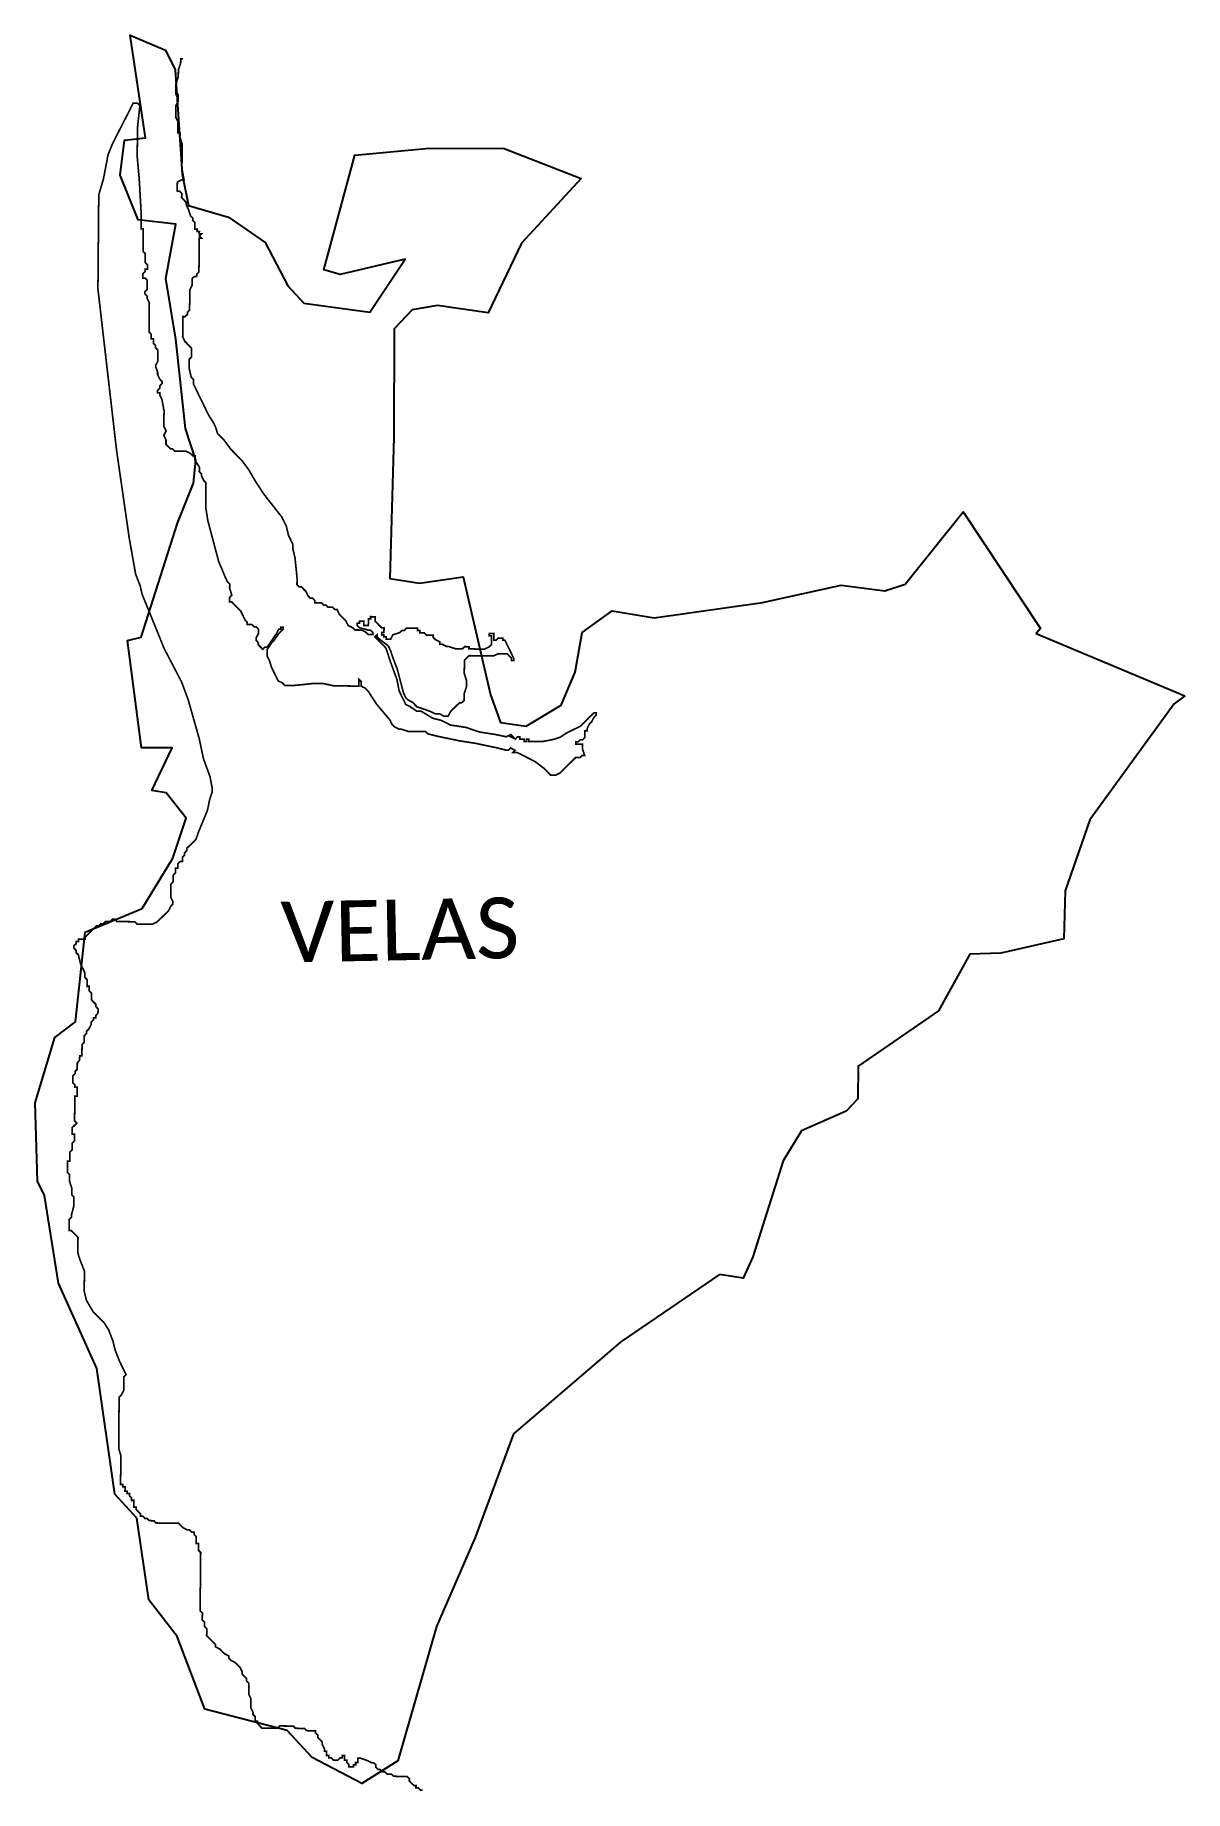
# Model space of a CAD drawing. Header units: metres. Extents: x 291233 to 293289, y 1984619 to 1987758.
import ezdxf

# ---------------------------------------------------------------- set-up
doc = ezdxf.new("R2010")
doc.units = ezdxf.units.M
for name, color, linetype in [('HIGH TIDE LINE', 6, 'Continuous'), ('village', 3, 'Continuous'), ('VILLAGE NAME', 250, 'Continuous')]:
    doc.layers.add(name, color=color, linetype=linetype)
doc.styles.get("Standard").update_dxf_attribs({"font": 'calibri.ttf'})

msp = doc.modelspace()

# ---------------------------------------------------------------- linework, layer by layer
at = {"layer": 'HIGH TIDE LINE', "lineweight": 0}
msp.add_lwpolyline([(291497.8, 1987715.4, 3.01, 3.01, 0), (291493.8, 1987715.4, 3.01, 3.01, 0), (291493.7, 1987707.4, 3.01, 3.01, 0), (291489.6, 1987695.4, 3.01, 3.01, 0), (291489.5, 1987683.4, 3.01, 3.01, 0), (291485.4, 1987671.4, 3.01, 3.01, 0), (291485.2, 1987651.4, 3.01, 3.01, 0), (291489.2, 1987651.3, 3.01, 3.01, 0), (291489.1, 1987639.3, 3.01, 3.01, 0), (291485, 1987631.3, 3.01, 3.01, 0), (291484.8, 1987611.3, 3.01, 3.01, 0), (291488.8, 1987603.2, 3.01, 3.01, 0), (291488.6, 1987583.2, 3.01, 3.01, 0), (291492.6, 1987583.1, 3.01, 3.01, 0), (291492.5, 1987575.1, 3.01, 3.01, 0), (291496.4, 1987563.1, 3.01, 3.01, 0), (291496, 1987519, 3.01, 3.01, 0), (291499.8, 1987498.9, 3.01, 3.01, 0), (291495.8, 1987498.9, 3.01, 3.01, 0), (291487.8, 1987495, 3.01, 3.01, 0), (291487.6, 1987479, 3.01, 3.01, 0), (291491.7, 1987478.9, 3.01, 3.01, 0), (291495.6, 1987474.9, 3.01, 3.01, 0), (291495.5, 1987466.9, 3.01, 3.01, 0), (291503.5, 1987458.8, 3.01, 3.01, 0), (291503.5, 1987454.8, 3.01, 3.01, 0), (291507.4, 1987446.7, 3.01, 3.01, 0), (291511.3, 1987434.6, 3.01, 3.01, 0), (291515.3, 1987430.6, 3.01, 3.01, 0), (291515.2, 1987426.6, 3.01, 3.01, 0), (291519.2, 1987422.5, 3.01, 3.01, 0), (291519.1, 1987410.5, 3.01, 3.01, 0), (291523.1, 1987410.5, 3.01, 3.01, 0), (291523.1, 1987406.5, 3.01, 3.01, 0), (291527.1, 1987406.4, 3.01, 3.01, 0), (291527, 1987402.4, 3.01, 3.01, 0), (291531, 1987402.4, 3.01, 3.01, 0), (291527, 1987398.4, 3.01, 3.01, 0), (291531, 1987394.4, 3.01, 3.01, 0), (291527, 1987394.4, 3.01, 3.01, 0), (291526.4, 1987334.3, 3.01, 3.01, 0), (291522.4, 1987330.3, 3.01, 3.01, 0), (291522.3, 1987326.3, 3.01, 3.01, 0), (291518.3, 1987326.3, 3.01, 3.01, 0), (291514.3, 1987322.4, 3.01, 3.01, 0), (291514.2, 1987310.3, 3.01, 3.01, 0), (291510.1, 1987302.4, 3.01, 3.01, 0), (291509.7, 1987266.3, 3.01, 3.01, 0), (291505.7, 1987262.3, 3.01, 3.01, 0), (291505.7, 1987258.3, 3.01, 3.01, 0), (291501.6, 1987254.3, 3.01, 3.01, 0), (291497.6, 1987254.4, 3.01, 3.01, 0), (291497.3, 1987218.3, 3.01, 3.01, 0), (291501.2, 1987210.2, 3.01, 3.01, 0), (291505.2, 1987206.2, 3.01, 3.01, 0), (291513.1, 1987198.1, 3.01, 3.01, 0), (291513, 1987182.1, 3.01, 3.01, 0), (291508.9, 1987178.1, 3.01, 3.01, 0), (291508.8, 1987162.1, 3.01, 3.01, 0), (291512.7, 1987146, 3.01, 3.01, 0), (291516.6, 1987141.9, 3.01, 3.01, 0), (291516.5, 1987133.9, 3.01, 3.01, 0), (291520.5, 1987125.9, 3.01, 3.01, 0), (291544.1, 1987077.6, 3.01, 3.01, 0), (291552, 1987065.5, 3.01, 3.01, 0), (291555.9, 1987057.4, 3.01, 3.01, 0), (291559.8, 1987045.3, 3.01, 3.01, 0), (291571.7, 1987033.2, 3.01, 3.01, 0), (291577.7, 1987025.1, 3.01, 3.01, 0), (291583.6, 1987017.1, 3.01, 3.01, 0), (291603.5, 1986996.8, 3.01, 3.01, 0), (291615.4, 1986980.7, 3.01, 3.01, 0), (291627.2, 1986960.5, 3.01, 3.01, 0), (291643, 1986936.3, 3.01, 3.01, 0), (291658.9, 1986916.1, 3.01, 3.01, 0), (291674.7, 1986896, 3.01, 3.01, 0), (291682.6, 1986879.9, 3.01, 3.01, 0), (291686.4, 1986863.8, 3.01, 3.01, 0), (291694.3, 1986847.7, 3.01, 3.01, 0), (291694.2, 1986839.7, 3.01, 3.01, 0), (291698.1, 1986823.6, 3.01, 3.01, 0), (291701.8, 1986787.5, 3.01, 3.01, 0), (291701.7, 1986775.4, 3.01, 3.01, 0), (291705.6, 1986771.4, 3.01, 3.01, 0), (291709.6, 1986771.4, 3.01, 3.01, 0), (291713.6, 1986767.3, 3.01, 3.01, 0), (291717.6, 1986763.3, 3.01, 3.01, 0), (291721.5, 1986755.2, 3.01, 3.01, 0), (291725.5, 1986751.2, 3.01, 3.01, 0), (291729.5, 1986751.1, 3.01, 3.01, 0), (291733.5, 1986747.1, 3.01, 3.01, 0), (291733.4, 1986743.1, 3.01, 3.01, 0), (291745.4, 1986743, 3.01, 3.01, 0), (291749.4, 1986738.9, 3.01, 3.01, 0), (291753.4, 1986738.9, 3.01, 3.01, 0), (291757.4, 1986734.8, 3.01, 3.01, 0), (291765.4, 1986734.8, 3.01, 3.01, 0), (291769.4, 1986730.7, 3.01, 3.01, 0), (291773.4, 1986730.7, 3.01, 3.01, 0), (291777.3, 1986722.6, 3.01, 3.01, 0), (291789.2, 1986710.5, 3.01, 3.01, 0), (291793.2, 1986702.4, 3.01, 3.01, 0), (291801.2, 1986698.4, 3.01, 3.01, 0), (291805.1, 1986694.3, 3.01, 3.01, 0), (291817.1, 1986694.2, 3.01, 3.01, 0), (291825.1, 1986690.1, 3.01, 3.01, 0), (291829.1, 1986686.1, 3.01, 3.01, 0), (291837.1, 1986686, 3.01, 3.01, 0), (291837.1, 1986690, 3.01, 3.01, 0), (291833.2, 1986694.1, 3.01, 3.01, 0), (291829.2, 1986694.1, 3.01, 3.01, 0), (291813.2, 1986698.3, 3.01, 3.01, 0), (291809.2, 1986702.3, 3.01, 3.01, 0), (291809.2, 1986706.3, 3.01, 3.01, 0), (291813.2, 1986706.3, 3.01, 3.01, 0), (291813.3, 1986710.3, 3.01, 3.01, 0), (291821.3, 1986710.2, 3.01, 3.01, 0), (291821.2, 1986702.2, 3.01, 3.01, 0), (291829.2, 1986702.1, 3.01, 3.01, 0), (291829.4, 1986714.1, 3.01, 3.01, 0), (291833.4, 1986714.1, 3.01, 3.01, 0), (291833.4, 1986718.1, 3.01, 3.01, 0), (291841.4, 1986718, 3.01, 3.01, 0), (291841.3, 1986710, 3.01, 3.01, 0), (291845.3, 1986706, 3.01, 3.01, 0), (291849.3, 1986701.9, 3.01, 3.01, 0), (291853.3, 1986697.9, 3.01, 3.01, 0), (291857.3, 1986697.9, 3.01, 3.01, 0), (291857.2, 1986689.8, 3.01, 3.01, 0), (291853.2, 1986689.9, 3.01, 3.01, 0), (291853.1, 1986685.9, 3.01, 3.01, 0), (291857.2, 1986685.8, 3.01, 3.01, 0), (291857.1, 1986681.8, 3.01, 3.01, 0), (291861.1, 1986681.8, 3.01, 3.01, 0), (291861.1, 1986677.8, 3.01, 3.01, 0), (291869.1, 1986677.7, 3.01, 3.01, 0), (291873.2, 1986685.7, 3.01, 3.01, 0), (291885.2, 1986689.6, 3.01, 3.01, 0), (291889.3, 1986693.6, 3.01, 3.01, 0), (291893.3, 1986693.5, 3.01, 3.01, 0), (291897.3, 1986697.5, 3.01, 3.01, 0), (291917.4, 1986697.3, 3.01, 3.01, 0), (291917.3, 1986693.3, 3.01, 3.01, 0), (291921.4, 1986693.3, 3.01, 3.01, 0), (291921.3, 1986689.2, 3.01, 3.01, 0), (291929.3, 1986689.2, 3.01, 3.01, 0), (291933.3, 1986685.1, 3.01, 3.01, 0), (291945.3, 1986685, 3.01, 3.01, 0), (291945.3, 1986681, 3.01, 3.01, 0), (291949.3, 1986677, 3.01, 3.01, 0), (291957.2, 1986672.9, 3.01, 3.01, 0), (291957.2, 1986668.9, 3.01, 3.01, 0), (291961.2, 1986668.8, 3.01, 3.01, 0), (291969.2, 1986664.8, 3.01, 3.01, 0), (291973.2, 1986664.7, 3.01, 3.01, 0), (291985.2, 1986660.6, 3.01, 3.01, 0), (291997.2, 1986660.5, 3.01, 3.01, 0), (292001.3, 1986664.5, 3.01, 3.01, 0), (292009.3, 1986664.4, 3.01, 3.01, 0), (292009.2, 1986660.4, 3.01, 3.01, 0), (292037.3, 1986660.1, 3.01, 3.01, 0), (292045.3, 1986664.1, 3.01, 3.01, 0), (292049.4, 1986668, 3.01, 3.01, 0), (292049.5, 1986684.1, 3.01, 3.01, 0), (292045.5, 1986684.1, 3.01, 3.01, 0), (292045.6, 1986688.1, 3.01, 3.01, 0), (292053.6, 1986688, 3.01, 3.01, 0), (292053.5, 1986676, 3.01, 3.01, 0), (292057.5, 1986676, 3.01, 3.01, 0), (292061.5, 1986679.9, 3.01, 3.01, 0), (292069.5, 1986679.9, 3.01, 3.01, 0), (292069.5, 1986675.9, 3.01, 3.01, 0), (292073.5, 1986675.8, 3.01, 3.01, 0), (292085.3, 1986651.7, 3.01, 3.01, 0), (292089.2, 1986643.6, 3.01, 3.01, 0), (292089.2, 1986639.6, 3.01, 3.01, 0), (292085.2, 1986639.6, 3.01, 3.01, 0), (292085.2, 1986643.7, 3.01, 3.01, 0), (292081.3, 1986647.7, 3.01, 3.01, 0), (292077.3, 1986651.7, 3.01, 3.01, 0), (292061.3, 1986651.9, 3.01, 3.01, 0), (292053.2, 1986648, 3.01, 3.01, 0), (292009.1, 1986648.4, 3.01, 3.01, 0), (292005.1, 1986644.4, 3.01, 3.01, 0), (292001, 1986640.4, 3.01, 3.01, 0), (292000.8, 1986616.4, 3.01, 3.01, 0), (292004.7, 1986604.3, 3.01, 3.01, 0), (292004.6, 1986592.3, 3.01, 3.01, 0), (292000.5, 1986580.3, 3.01, 3.01, 0), (292000.4, 1986568.3, 3.01, 3.01, 0), (291996.3, 1986564.3, 3.01, 3.01, 0), (291992.3, 1986564.3, 3.01, 3.01, 0), (291988.3, 1986560.4, 3.01, 3.01, 0), (291980.2, 1986552.4, 3.01, 3.01, 0), (291976.1, 1986548.4, 3.01, 3.01, 0), (291972.1, 1986540.5, 3.01, 3.01, 0), (291964, 1986540.5, 3.01, 3.01, 0), (291956.1, 1986544.6, 3.01, 3.01, 0), (291948, 1986544.7, 3.01, 3.01, 0), (291940.1, 1986548.8, 3.01, 3.01, 0), (291916.1, 1986557, 3.01, 3.01, 0), (291908.2, 1986565.1, 3.01, 3.01, 0), (291900.2, 1986569.2, 3.01, 3.01, 0), (291896.2, 1986573.2, 3.01, 3.01, 0), (291892.3, 1986581.3, 3.01, 3.01, 0), (291880.6, 1986625.5, 3.01, 3.01, 0), (291872.8, 1986645.6, 3.01, 3.01, 0), (291868.9, 1986657.7, 3.01, 3.01, 0), (291865, 1986665.7, 3.01, 3.01, 0), (291849.1, 1986677.9, 3.01, 3.01, 0), (291845.1, 1986681.9, 3.01, 3.01, 0), (291845.1, 1986685.9, 3.01, 3.01, 0), (291841.1, 1986682, 3.01, 3.01, 0), (291845.1, 1986677.9, 3.01, 3.01, 0), (291860.9, 1986661.7, 3.01, 3.01, 0), (291868.7, 1986637.6, 3.01, 3.01, 0), (291880.5, 1986605.4, 3.01, 3.01, 0), (291884.3, 1986585.4, 3.01, 3.01, 0), (291892.2, 1986569.3, 3.01, 3.01, 0), (291896.1, 1986561.2, 3.01, 3.01, 0), (291904.1, 1986557.1, 3.01, 3.01, 0), (291916, 1986549, 3.01, 3.01, 0), (291924, 1986548.9, 3.01, 3.01, 0), (291944, 1986536.7, 3.01, 3.01, 0), (291960, 1986532.6, 3.01, 3.01, 0), (291975.9, 1986524.4, 3.01, 3.01, 0), (292003.9, 1986520.1, 3.01, 3.01, 0), (292027.9, 1986511.9, 3.01, 3.01, 0), (292055.9, 1986507.6, 3.01, 3.01, 0), (292075.9, 1986503.4, 3.01, 3.01, 0), (292084, 1986507.4, 3.01, 3.01, 0), (292088, 1986503.3, 3.01, 3.01, 0), (292083.9, 1986503.4, 3.01, 3.01, 0), (292091.9, 1986499.3, 3.01, 3.01, 0), (292096, 1986503.2, 3.01, 3.01, 0), (292100, 1986503.2, 3.01, 3.01, 0), (292099.9, 1986499.2, 3.01, 3.01, 0), (292108, 1986499.1, 3.01, 3.01, 0), (292107.9, 1986495.1, 3.01, 3.01, 0), (292111.9, 1986495.1, 3.01, 3.01, 0), (292112, 1986499.1, 3.01, 3.01, 0), (292116, 1986499.1, 3.01, 3.01, 0), (292115.9, 1986495, 3.01, 3.01, 0), (292140, 1986494.8, 3.01, 3.01, 0), (292160.1, 1986498.6, 3.01, 3.01, 0), (292172.1, 1986502.5, 3.01, 3.01, 0), (292184.2, 1986510.5, 3.01, 3.01, 0), (292200.3, 1986518.3, 3.01, 3.01, 0), (292208.4, 1986522.3, 3.01, 3.01, 0), (292216.5, 1986530.2, 3.01, 3.01, 0), (292232.6, 1986546.1, 3.01, 3.01, 0), (292236.7, 1986546.1, 3.01, 3.01, 0), (292236.6, 1986542, 3.01, 3.01, 0), (292232.6, 1986538.1, 3.01, 3.01, 0), (292228.5, 1986530.1, 3.01, 3.01, 0), (292224.4, 1986526.1, 3.01, 3.01, 0), (292220.4, 1986518.1, 3.01, 3.01, 0), (292220.3, 1986514.1, 3.01, 3.01, 0), (292216.3, 1986514.2, 3.01, 3.01, 0), (292216.2, 1986502.1, 3.01, 3.01, 0), (292212.2, 1986498.2, 3.01, 3.01, 0), (292208.2, 1986498.2, 3.01, 3.01, 0), (292204.1, 1986494.2, 3.01, 3.01, 0), (292200.1, 1986494.3, 3.01, 3.01, 0), (292200.1, 1986490.3, 3.01, 3.01, 0), (292212.1, 1986490.2, 3.01, 3.01, 0), (292212, 1986482.1, 3.01, 3.01, 0), (292215.9, 1986470.1, 3.01, 3.01, 0), (292211.9, 1986470.1, 3.01, 3.01, 0), (292207.9, 1986466.1, 3.01, 3.01, 0), (292199.8, 1986466.2, 3.01, 3.01, 0), (292195.8, 1986462.2, 3.01, 3.01, 0), (292183.7, 1986450.3, 3.01, 3.01, 0), (292179.6, 1986446.4, 3.01, 3.01, 0), (292175.6, 1986442.4, 3.01, 3.01, 0), (292171.5, 1986438.4, 3.01, 3.01, 0), (292163.5, 1986434.5, 3.01, 3.01, 0), (292155.5, 1986434.5, 3.01, 3.01, 0), (292143.6, 1986446.7, 3.01, 3.01, 0), (292127.6, 1986458.9, 3.01, 3.01, 0), (292111.7, 1986467, 3.01, 3.01, 0), (292095.7, 1986475.2, 3.01, 3.01, 0), (292087.7, 1986475.3, 3.01, 3.01, 0), (292091.7, 1986479.2, 3.01, 3.01, 0), (292083.8, 1986483.3, 3.01, 3.01, 0), (292079.7, 1986479.3, 3.01, 3.01, 0), (292075.7, 1986479.4, 3.01, 3.01, 0), (292059.7, 1986483.5, 3.01, 3.01, 0), (292039.7, 1986487.7, 3.01, 3.01, 0), (292019.7, 1986491.9, 3.01, 3.01, 0), (291991.7, 1986496.2, 3.01, 3.01, 0), (291951.7, 1986504.6, 3.01, 3.01, 0), (291935.7, 1986508.7, 3.01, 3.01, 0), (291931.7, 1986512.8, 3.01, 3.01, 0), (291899.7, 1986513.1, 3.01, 3.01, 0), (291887.7, 1986517.2, 3.01, 3.01, 0), (291883.7, 1986517.2, 3.01, 3.01, 0), (291875.7, 1986521.3, 3.01, 3.01, 0), (291871.7, 1986525.3, 3.01, 3.01, 0), (291867.8, 1986533.4, 3.01, 3.01, 0), (291844, 1986561.7, 3.01, 3.01, 0), (291828.2, 1986585.9, 3.01, 3.01, 0), (291824.2, 1986589.9, 3.01, 3.01, 0), (291816.2, 1986594, 3.01, 3.01, 0), (291816.3, 1986602, 3.01, 3.01, 0), (291812.3, 1986606.1, 3.01, 3.01, 0), (291812.2, 1986594, 3.01, 3.01, 0), (291768.1, 1986594.4, 3.01, 3.01, 0), (291748.1, 1986598.6, 3.01, 3.01, 0), (291732.1, 1986598.8, 3.01, 3.01, 0), (291707.7, 1986596.2, 3.01, 3.01, 0), (291696, 1986595.1, 3.01, 3.01, 0), (291680, 1986595.2, 3.01, 3.01, 0), (291676, 1986599.3, 3.01, 3.01, 0), (291668, 1986603.4, 3.01, 3.01, 0), (291664.1, 1986611.4, 3.01, 3.01, 0), (291656.2, 1986627.5, 3.01, 3.01, 0), (291652.3, 1986639.6, 3.01, 3.01, 0), (291648.4, 1986647.7, 3.01, 3.01, 0), (291648.5, 1986659.7, 3.01, 3.01, 0), (291656.6, 1986671.6, 3.01, 3.01, 0), (291660.7, 1986675.6, 3.01, 3.01, 0), (291668.8, 1986687.6, 3.01, 3.01, 0), (291676.9, 1986695.5, 3.01, 3.01, 0), (291676.9, 1986699.5, 3.01, 3.01, 0), (291672.9, 1986699.5, 3.01, 3.01, 0), (291672.9, 1986695.5, 3.01, 3.01, 0), (291668.9, 1986695.6, 3.01, 3.01, 0), (291664.8, 1986687.6, 3.01, 3.01, 0), (291648.5, 1986663.7, 3.01, 3.01, 0), (291644.5, 1986663.7, 3.01, 3.01, 0), (291640.5, 1986659.8, 3.01, 3.01, 0), (291636.5, 1986663.8, 3.01, 3.01, 0), (291632.5, 1986667.8, 3.01, 3.01, 0), (291632.6, 1986671.8, 3.01, 3.01, 0), (291628.6, 1986675.9, 3.01, 3.01, 0), (291628.6, 1986679.9, 3.01, 3.01, 0), (291632.7, 1986687.9, 3.01, 3.01, 0), (291632.8, 1986695.9, 3.01, 3.01, 0), (291628.8, 1986699.9, 3.01, 3.01, 0), (291624.8, 1986700, 3.01, 3.01, 0), (291620.8, 1986704, 3.01, 3.01, 0), (291612.8, 1986704.1, 3.01, 3.01, 0), (291612.9, 1986708.1, 3.01, 3.01, 0), (291608.9, 1986712.2, 3.01, 3.01, 0), (291601, 1986728.3, 3.01, 3.01, 0), (291597, 1986732.3, 3.01, 3.01, 0), (291585.1, 1986744.4, 3.01, 3.01, 0), (291581.1, 1986744.5, 3.01, 3.01, 0), (291581.2, 1986752.5, 3.01, 3.01, 0), (291585.2, 1986756.5, 3.01, 3.01, 0), (291581.3, 1986768.5, 3.01, 3.01, 0), (291581.4, 1986776.5, 3.01, 3.01, 0), (291577.4, 1986780.6, 3.01, 3.01, 0), (291573.5, 1986788.6, 3.01, 3.01, 0), (291561.7, 1986816.8, 3.01, 3.01, 0), (291542.4, 1986889.2, 3.01, 3.01, 0), (291538.6, 1986913.2, 3.01, 3.01, 0), (291539, 1986957.3, 3.01, 3.01, 0), (291535, 1986961.4, 3.01, 3.01, 0), (291531.1, 1986969.4, 3.01, 3.01, 0), (291531.1, 1986973.4, 3.01, 3.01, 0), (291527.1, 1986977.5, 3.01, 3.01, 0), (291527.2, 1986985.5, 3.01, 3.01, 0), (291519.3, 1986997.6, 3.01, 3.01, 0), (291519.4, 1987005.6, 3.01, 3.01, 0), (291515.4, 1987005.7, 3.01, 3.01, 0), (291511.4, 1987009.7, 3.01, 3.01, 0), (291503.4, 1987013.8, 3.01, 3.01, 0), (291483.4, 1987014, 3.01, 3.01, 0), (291479.4, 1987018, 3.01, 3.01, 0), (291475.4, 1987018, 3.01, 3.01, 0), (291471.4, 1987022.1, 3.01, 3.01, 0), (291467.5, 1987026.1, 3.01, 3.01, 0), (291467.5, 1987034.2, 3.01, 3.01, 0), (291463.6, 1987042.2, 3.01, 3.01, 0), (291467.7, 1987050.2, 3.01, 3.01, 0), (291463.7, 1987058.2, 3.01, 3.01, 0), (291464, 1987086.3, 3.01, 3.01, 0), (291460.2, 1987106.4, 3.01, 3.01, 0), (291456.2, 1987114.4, 3.01, 3.01, 0), (291456.3, 1987118.4, 3.01, 3.01, 0), (291452.3, 1987118.5, 3.01, 3.01, 0), (291452.3, 1987122.5, 3.01, 3.01, 0), (291456.4, 1987126.5, 3.01, 3.01, 0), (291456.4, 1987130.5, 3.01, 3.01, 0), (291460.4, 1987134.4, 3.01, 3.01, 0), (291460.5, 1987138.5, 3.01, 3.01, 0), (291456.5, 1987142.5, 3.01, 3.01, 0), (291452.6, 1987150.5, 3.01, 3.01, 0), (291452.6, 1987154.6, 3.01, 3.01, 0), (291448.7, 1987166.6, 3.01, 3.01, 0), (291452.8, 1987174.6, 3.01, 3.01, 0), (291453, 1987194.6, 3.01, 3.01, 0), (291449, 1987198.7, 3.01, 3.01, 0), (291449, 1987202.7, 3.01, 3.01, 0), (291445.1, 1987206.7, 3.01, 3.01, 0), (291445.1, 1987214.8, 3.01, 3.01, 0), (291441.1, 1987214.8, 3.01, 3.01, 0), (291441.2, 1987222.8, 3.01, 3.01, 0), (291437.2, 1987226.9, 3.01, 3.01, 0), (291437.7, 1987279, 3.01, 3.01, 0), (291433.8, 1987287, 3.01, 3.01, 0), (291433.8, 1987291, 3.01, 3.01, 0), (291429.8, 1987295.1, 3.01, 3.01, 0), (291429.9, 1987299.1, 3.01, 3.01, 0), (291433.9, 1987303.1, 3.01, 3.01, 0), (291434.1, 1987319.1, 3.01, 3.01, 0), (291430.1, 1987323.1, 3.01, 3.01, 0), (291426.1, 1987323.2, 3.01, 3.01, 0), (291426.2, 1987331.2, 3.01, 3.01, 0), (291430.2, 1987335.2, 3.01, 3.01, 0), (291430.2, 1987339.2, 3.01, 3.01, 0), (291434.3, 1987339.1, 3.01, 3.01, 0), (291434.3, 1987347.2, 3.01, 3.01, 0), (291430.4, 1987351.2, 3.01, 3.01, 0), (291430.5, 1987367.2, 3.01, 3.01, 0), (291426.5, 1987371.3, 3.01, 3.01, 0), (291426.9, 1987411.4, 3.01, 3.01, 0), (291422.9, 1987411.4, 3.01, 3.01, 0), (291423.1, 1987439.5, 3.01, 3.01, 0), (291419.7, 1987499.6, 3.01, 3.01, 0), (291416.1, 1987539.7, 3.01, 3.01, 0), (291416.5, 1987591.9, 3.01, 3.01, 0), (291420.9, 1987631.9, 3.01, 3.01, 0), (291416.9, 1987635.9, 3.01, 3.01, 0), (291408.9, 1987636, 3.01, 3.01, 0), (291400.8, 1987620.1, 3.01, 3.01, 0), (291372.2, 1987564.2, 3.01, 3.01, 0), (291364, 1987544.2, 3.01, 3.01, 0), (291355.6, 1987500.2, 3.01, 3.01, 0), (291347.3, 1987472.2, 3.01, 3.01, 0), (291345.8, 1987303.9, 3.01, 3.01, 0), (291379.2, 1987014.9, 3.01, 3.01, 0), (291401.8, 1986858.4, 3.01, 3.01, 0), (291413.2, 1986794.1, 3.01, 3.01, 0), (291421.1, 1986774, 3.01, 3.01, 0), (291424.9, 1986757.9, 3.01, 3.01, 0), (291464.1, 1986661.4, 3.01, 3.01, 0), (291495.6, 1986600.9, 3.01, 3.01, 0), (291507.4, 1986568.8, 3.01, 3.01, 0), (291526.8, 1986500.4, 3.01, 3.01, 0), (291534.5, 1986464.3, 3.01, 3.01, 0), (291546.2, 1986432.1, 3.01, 3.01, 0), (291550, 1986412, 3.01, 3.01, 0), (291549.9, 1986404, 3.01, 3.01, 0), (291545.8, 1986392, 3.01, 3.01, 0), (291541.6, 1986372, 3.01, 3.01, 0), (291525.2, 1986332.1, 3.01, 3.01, 0), (291521.1, 1986320.1, 3.01, 3.01, 0), (291513, 1986312.1, 3.01, 3.01, 0), (291504.9, 1986304.2, 3.01, 3.01, 0), (291504.9, 1986300.2, 3.01, 3.01, 0), (291500.9, 1986296.2, 3.01, 3.01, 0), (291500.8, 1986292.2, 3.01, 3.01, 0), (291496.8, 1986288.2, 3.01, 3.01, 0), (291496.7, 1986280.2, 3.01, 3.01, 0), (291492.7, 1986280.3, 3.01, 3.01, 0), (291488.7, 1986276.3, 3.01, 3.01, 0), (291488.6, 1986268.3, 3.01, 3.01, 0), (291484.6, 1986268.3, 3.01, 3.01, 0), (291484.5, 1986260.3, 3.01, 3.01, 0), (291480.5, 1986256.3, 3.01, 3.01, 0), (291480.3, 1986244.3, 3.01, 3.01, 0), (291476.3, 1986240.3, 3.01, 3.01, 0), (291476.1, 1986216.3, 3.01, 3.01, 0), (291480, 1986208.2, 3.01, 3.01, 0), (291480, 1986204.2, 3.01, 3.01, 0), (291475.9, 1986200.2, 3.01, 3.01, 0), (291471.9, 1986192.3, 3.01, 3.01, 0), (291463.8, 1986184.3, 3.01, 3.01, 0), (291459.7, 1986180.3, 3.01, 3.01, 0), (291455.7, 1986176.4, 3.01, 3.01, 0), (291451.6, 1986172.4, 3.01, 3.01, 0), (291443.6, 1986168.5, 3.01, 3.01, 0), (291415.5, 1986168.7, 3.01, 3.01, 0), (291411.6, 1986172.8, 3.01, 3.01, 0), (291379.5, 1986173.1, 3.01, 3.01, 0), (291375.5, 1986177.1, 3.01, 3.01, 0), (291371.5, 1986177.1, 3.01, 3.01, 0), (291367.5, 1986173.2, 3.01, 3.01, 0), (291359.4, 1986173.2, 3.01, 3.01, 0), (291355.4, 1986169.3, 3.01, 3.01, 0), (291351.4, 1986169.3, 3.01, 3.01, 0), (291347.4, 1986165.3, 3.01, 3.01, 0), (291343.3, 1986165.4, 3.01, 3.01, 0), (291339.3, 1986161.4, 3.01, 3.01, 0), (291335.3, 1986157.4, 3.01, 3.01, 0), (291331.2, 1986153.5, 3.01, 3.01, 0), (291323.1, 1986145.5, 3.01, 3.01, 0), (291323.1, 1986141.5, 3.01, 3.01, 0), (291311.1, 1986141.6, 3.01, 3.01, 0), (291311, 1986137.6, 3.01, 3.01, 0), (291307, 1986137.6, 3.01, 3.01, 0), (291307, 1986133.6, 3.01, 3.01, 0), (291302.9, 1986129.7, 3.01, 3.01, 0), (291302.9, 1986125.7, 3.01, 3.01, 0), (291306.9, 1986121.6, 3.01, 3.01, 0), (291306.8, 1986117.6, 3.01, 3.01, 0), (291310.8, 1986113.6, 3.01, 3.01, 0), (291314.7, 1986097.5, 3.01, 3.01, 0), (291322.5, 1986081.4, 3.01, 3.01, 0), (291322.5, 1986073.4, 3.01, 3.01, 0), (291326.4, 1986069.3, 3.01, 3.01, 0), (291326.3, 1986057.3, 3.01, 3.01, 0), (291330.3, 1986057.3, 3.01, 3.01, 0), (291330.3, 1986049.2, 3.01, 3.01, 0), (291334.2, 1986045.2, 3.01, 3.01, 0), (291334.1, 1986033.2, 3.01, 3.01, 0), (291338.1, 1986029.1, 3.01, 3.01, 0), (291342.1, 1986025.1, 3.01, 3.01, 0), (291342, 1986021.1, 3.01, 3.01, 0), (291346, 1986017, 3.01, 3.01, 0), (291345.9, 1986009, 3.01, 3.01, 0), (291341.9, 1986005, 3.01, 3.01, 0), (291341.8, 1986001, 3.01, 3.01, 0), (291337.8, 1986001.1, 3.01, 3.01, 0), (291337.8, 1985997.1, 3.01, 3.01, 0), (291333.7, 1985993.1, 3.01, 3.01, 0), (291333.7, 1985989.1, 3.01, 3.01, 0), (291329.6, 1985981.1, 3.01, 3.01, 0), (291325.6, 1985977.1, 3.01, 3.01, 0), (291325.6, 1985973.1, 3.01, 3.01, 0), (291321.5, 1985969.1, 3.01, 3.01, 0), (291321.4, 1985957.1, 3.01, 3.01, 0), (291317.4, 1985953.1, 3.01, 3.01, 0), (291317.2, 1985933.1, 3.01, 3.01, 0), (291313.2, 1985933.1, 3.01, 3.01, 0), (291313.1, 1985925.1, 3.01, 3.01, 0), (291309, 1985921.1, 3.01, 3.01, 0), (291308.9, 1985909.1, 3.01, 3.01, 0), (291304.9, 1985905.2, 3.01, 3.01, 0), (291304.9, 1985901.1, 3.01, 3.01, 0), (291300.8, 1985897.2, 3.01, 3.01, 0), (291300.7, 1985885.1, 3.01, 3.01, 0), (291304.7, 1985881.1, 3.01, 3.01, 0), (291304.6, 1985877.1, 3.01, 3.01, 0), (291308.6, 1985877.1, 3.01, 3.01, 0), (291308.5, 1985861, 3.01, 3.01, 0), (291304.5, 1985861.1, 3.01, 3.01, 0), (291304.1, 1985817, 3.01, 3.01, 0), (291308.1, 1985812.9, 3.01, 3.01, 0), (291300, 1985805, 3.01, 3.01, 0), (291299.9, 1985793, 3.01, 3.01, 0), (291303.9, 1985792.9, 3.01, 3.01, 0), (291303.7, 1985780.9, 3.01, 3.01, 0), (291299.7, 1985776.9, 3.01, 3.01, 0), (291299.6, 1985764.9, 3.01, 3.01, 0), (291295.6, 1985760.9, 3.01, 3.01, 0), (291295.4, 1985744.9, 3.01, 3.01, 0), (291291.4, 1985744.9, 3.01, 3.01, 0), (291291.2, 1985724.9, 3.01, 3.01, 0), (291295.2, 1985720.8, 3.01, 3.01, 0), (291295.1, 1985708.8, 3.01, 3.01, 0), (291299, 1985696.7, 3.01, 3.01, 0), (291298.9, 1985684.7, 3.01, 3.01, 0), (291302.8, 1985680.7, 3.01, 3.01, 0), (291302.7, 1985664.6, 3.01, 3.01, 0), (291298.5, 1985648.6, 3.01, 3.01, 0), (291298.5, 1985644.6, 3.01, 3.01, 0), (291294.4, 1985640.7, 3.01, 3.01, 0), (291294.3, 1985620.6, 3.01, 3.01, 0), (291298.3, 1985620.6, 3.01, 3.01, 0), (291306.2, 1985612.5, 3.01, 3.01, 0), (291310.2, 1985608.4, 3.01, 3.01, 0), (291309.9, 1985580.4, 3.01, 3.01, 0), (291313.8, 1985568.3, 3.01, 3.01, 0), (291321.7, 1985548.2, 3.01, 3.01, 0), (291321.3, 1985512.1, 3.01, 3.01, 0), (291325.2, 1985496.1, 3.01, 3.01, 0), (291337, 1985475.9, 3.01, 3.01, 0), (291356.9, 1985455.7, 3.01, 3.01, 0), (291364.8, 1985443.6, 3.01, 3.01, 0), (291372.6, 1985423.5, 3.01, 3.01, 0), (291376.5, 1985407.4, 3.01, 3.01, 0), (291384.3, 1985387.3, 3.01, 3.01, 0), (291392.2, 1985371.2, 3.01, 3.01, 0), (291396.1, 1985363.1, 3.01, 3.01, 0), (291392.1, 1985359.2, 3.01, 3.01, 0), (291391.9, 1985335.1, 3.01, 3.01, 0), (291387.8, 1985327.1, 3.01, 3.01, 0), (291383.7, 1985323.1, 3.01, 3.01, 0), (291382.9, 1985231, 3.01, 3.01, 0), (291386.8, 1985218.9, 3.01, 3.01, 0), (291386.3, 1985166.8, 3.01, 3.01, 0), (291390.3, 1985166.7, 3.01, 3.01, 0), (291390.3, 1985162.7, 3.01, 3.01, 0), (291394.3, 1985162.7, 3.01, 3.01, 0), (291394.2, 1985154.7, 3.01, 3.01, 0), (291398.2, 1985154.6, 3.01, 3.01, 0), (291398.2, 1985150.6, 3.01, 3.01, 0), (291402.2, 1985150.6, 3.01, 3.01, 0), (291402.2, 1985146.6, 3.01, 3.01, 0), (291406.1, 1985142.5, 3.01, 3.01, 0), (291406.1, 1985138.5, 3.01, 3.01, 0), (291410.1, 1985138.5, 3.01, 3.01, 0), (291410, 1985126.5, 3.01, 3.01, 0), (291414, 1985126.4, 3.01, 3.01, 0), (291414, 1985122.4, 3.01, 3.01, 0), (291421.9, 1985114.3, 3.01, 3.01, 0), (291421.9, 1985110.3, 3.01, 3.01, 0), (291425.9, 1985110.3, 3.01, 3.01, 0), (291429.8, 1985106.2, 3.01, 3.01, 0), (291433.9, 1985106.2, 3.01, 3.01, 0), (291437.8, 1985102.2, 3.01, 3.01, 0), (291445.8, 1985102.1, 3.01, 3.01, 0), (291449.8, 1985098, 3.01, 3.01, 0), (291489.9, 1985097.7, 3.01, 3.01, 0), (291493.9, 1985093.6, 3.01, 3.01, 0), (291497.8, 1985089.6, 3.01, 3.01, 0), (291505.8, 1985085.5, 3.01, 3.01, 0), (291509.8, 1985085.5, 3.01, 3.01, 0), (291513.8, 1985081.4, 3.01, 3.01, 0), (291517.8, 1985081.4, 3.01, 3.01, 0), (291517.8, 1985077.4, 3.01, 3.01, 0), (291521.7, 1985073.3, 3.01, 3.01, 0), (291521.6, 1985061.3, 3.01, 3.01, 0), (291525.6, 1985061.3, 3.01, 3.01, 0), (291525.5, 1985049.2, 3.01, 3.01, 0), (291529.5, 1985045.2, 3.01, 3.01, 0), (291528.5, 1984941, 3.01, 3.01, 0), (291532.5, 1984936.9, 3.01, 3.01, 0), (291532.4, 1984924.9, 3.01, 3.01, 0), (291536.4, 1984920.9, 3.01, 3.01, 0), (291536.3, 1984912.8, 3.01, 3.01, 0), (291540.3, 1984908.8, 3.01, 3.01, 0), (291540.2, 1984896.8, 3.01, 3.01, 0), (291544.1, 1984892.7, 3.01, 3.01, 0), (291548.1, 1984888.7, 3.01, 3.01, 0), (291556, 1984880.6, 3.01, 3.01, 0), (291556, 1984876.6, 3.01, 3.01, 0), (291564, 1984872.5, 3.01, 3.01, 0), (291571.9, 1984864.4, 3.01, 3.01, 0), (291579.9, 1984860.3, 3.01, 3.01, 0), (291579.9, 1984856.3, 3.01, 3.01, 0), (291583.8, 1984852.3, 3.01, 3.01, 0), (291591.8, 1984848.2, 3.01, 3.01, 0), (291595.8, 1984844.2, 3.01, 3.01, 0), (291599.8, 1984840.1, 3.01, 3.01, 0), (291603.7, 1984832.1, 3.01, 3.01, 0), (291603.7, 1984828, 3.01, 3.01, 0), (291611.6, 1984820, 3.01, 3.01, 0), (291611.6, 1984815.9, 3.01, 3.01, 0), (291615.5, 1984811.9, 3.01, 3.01, 0), (291615.4, 1984791.9, 3.01, 3.01, 0), (291619.3, 1984783.8, 3.01, 3.01, 0), (291619.1, 1984767.8, 3.01, 3.01, 0), (291623.1, 1984759.7, 3.01, 3.01, 0), (291623, 1984755.7, 3.01, 3.01, 0), (291627, 1984751.7, 3.01, 3.01, 0), (291626.9, 1984743.6, 3.01, 3.01, 0), (291630.9, 1984743.6, 3.01, 3.01, 0), (291630.9, 1984739.6, 3.01, 3.01, 0), (291634.9, 1984735.6, 3.01, 3.01, 0), (291638.8, 1984731.5, 3.01, 3.01, 0), (291666.9, 1984731.3, 3.01, 3.01, 0), (291670.9, 1984735.2, 3.01, 3.01, 0), (291695, 1984735, 3.01, 3.01, 0), (291699, 1984731, 3.01, 3.01, 0), (291715, 1984730.8, 3.01, 3.01, 0), (291719, 1984726.8, 3.01, 3.01, 0), (291735, 1984726.6, 3.01, 3.01, 0), (291735, 1984722.6, 3.01, 3.01, 0), (291738.9, 1984718.6, 3.01, 3.01, 0), (291738.9, 1984714.6, 3.01, 3.01, 0), (291742.9, 1984710.5, 3.01, 3.01, 0), (291746.8, 1984706.5, 3.01, 3.01, 0), (291746.8, 1984702.5, 3.01, 3.01, 0), (291750.7, 1984694.4, 3.01, 3.01, 0), (291750.7, 1984690.4, 3.01, 3.01, 0), (291754.7, 1984690.4, 3.01, 3.01, 0), (291754.6, 1984682.3, 3.01, 3.01, 0), (291758.6, 1984682.3, 3.01, 3.01, 0), (291758.6, 1984678.3, 3.01, 3.01, 0), (291762.6, 1984678.3, 3.01, 3.01, 0), (291766.6, 1984674.2, 3.01, 3.01, 0), (291774.6, 1984674.1, 3.01, 3.01, 0), (291778.6, 1984678.1, 3.01, 3.01, 0), (291782.7, 1984678.1, 3.01, 3.01, 0), (291782.7, 1984682.1, 3.01, 3.01, 0), (291786.7, 1984682.1, 3.01, 3.01, 0), (291786.6, 1984674, 3.01, 3.01, 0), (291790.6, 1984674, 3.01, 3.01, 0), (291790.6, 1984670, 3.01, 3.01, 0), (291794.6, 1984665.9, 3.01, 3.01, 0), (291794.5, 1984661.9, 3.01, 3.01, 0), (291802.5, 1984661.9, 3.01, 3.01, 0), (291802.6, 1984665.9, 3.01, 3.01, 0), (291806.6, 1984665.8, 3.01, 3.01, 0), (291806.6, 1984669.8, 3.01, 3.01, 0), (291810.6, 1984669.8, 3.01, 3.01, 0), (291810.7, 1984677.8, 3.01, 3.01, 0), (291814.7, 1984677.8, 3.01, 3.01, 0), (291826.7, 1984673.7, 3.01, 3.01, 0), (291834.7, 1984669.6, 3.01, 3.01, 0), (291838.7, 1984669.5, 3.01, 3.01, 0), (291842.7, 1984665.5, 3.01, 3.01, 0), (291842.6, 1984661.5, 3.01, 3.01, 0), (291846.6, 1984657.5, 3.01, 3.01, 0), (291850.6, 1984657.4, 3.01, 3.01, 0), (291854.6, 1984653.4, 3.01, 3.01, 0), (291858.6, 1984653.3, 3.01, 3.01, 0), (291862.6, 1984649.3, 3.01, 3.01, 0), (291870.6, 1984649.2, 3.01, 3.01, 0), (291874.5, 1984645.2, 3.01, 3.01, 0), (291898.6, 1984644.9, 3.01, 3.01, 0), (291902.6, 1984640.9, 3.01, 3.01, 0), (291902.5, 1984636.9, 3.01, 3.01, 0), (291906.5, 1984632.8, 3.01, 3.01, 0), (291910.5, 1984628.8, 3.01, 3.01, 0), (291914.5, 1984628.8, 3.01, 3.01, 0), (291914.4, 1984624.8, 3.01, 3.01, 0), (291918.4, 1984624.7, 3.01, 3.01, 0), (291922.4, 1984620.7, 3.01, 3.01, 0), (291926.4, 1984620.6, 3.01, 3.01, 0)], format="xyseb", dxfattribs=at)
at = {"layer": 'village', "color": 3}
msp.add_polyline3d([(293289.1, 1986576.8, 0), (293269.7, 1986562.1, 0), (293119.3, 1986354.8, 0), (293075.3, 1986227.8, 0), (293072.8, 1986142.2, 0), (292960.1, 1986116.4, 0), (292904.7, 1986114.7, 0), (292848.9, 1986013.7, 0), (292705.2, 1985914.3, 0), (292704.5, 1985856, 0), (292683.7, 1985834.4, 0), (292603.4, 1985799.1, 0), (292570.9, 1985745.4, 0), (292516.4, 1985573.5, 0), (292499.4, 1985535.5, 0), (292457.2, 1985542, 0), (292280.4, 1985421.6, 0), (292088.6, 1985257.6, 0), (292020.1, 1985072.3, 0), (291951.4, 1984913.2, 0), (291881.8, 1984673, 0), (291817.8, 1984632.6, 0), (291728.9, 1984678.7, 0), (291684.2, 1984726.8, 0), (291537.2, 1984765.3, 0), (291487.5, 1984895, 0), (291436.6, 1984960.9, 0), (291415.3, 1985106.6, 0), (291376.3, 1985149.6, 0), (291343.8, 1985374.4, 0), (291275.6, 1985526.8, 0), (291250.4, 1985683.2, 0), (291237.9, 1985708.9, 0), (291233.5, 1985849.1, 0), (291268.8, 1985966, 0), (291305.7, 1985993.7, 0), (291323, 1986154.1, 0), (291424.9, 1986196.2, 0), (291479.7, 1986286.6, 0), (291503.7, 1986357.9, 0), (291467.9, 1986403.3, 0), (291441.9, 1986407.4, 0), (291478.5, 1986483.5, 0), (291423.6, 1986483.9, 0), (291398.4, 1986675.7, 0), (291423.1, 1986681.6, 0), (291487.8, 1986885.3, 0), (291516.9, 1986956.7, 0), (291520.7, 1986997.7, 0), (291502.6, 1987054.7, 0), (291485, 1987213.9, 0), (291467.1, 1987322.3, 0), (291485.2, 1987419.8, 0), (291417.7, 1987427.6, 0), (291385.8, 1987507, 0), (291393.1, 1987569.9, 0), (291430.6, 1987573.8, 0), (291403.4, 1987757.6, 0), (291466.6, 1987730.8, 0), (291483.8, 1987695.7, 0), (291496.6, 1987508.8, 0), (291507.9, 1987453.2, 0), (291579.3, 1987432, 0), (291644.8, 1987386.7, 0), (291685.3, 1987309.5, 0), (291713.9, 1987278.2, 0), (291832, 1987262.5, 0), (291895.2, 1987357.4, 0), (291779, 1987330, 0), (291749.5, 1987338, 0), (291805.3, 1987543, 0), (291938.7, 1987555.5, 0), (292071.9, 1987554.7, 0), (292210, 1987501.1, 0), (292103.2, 1987385.6, 0), (292043.7, 1987261.1, 0), (291953.1, 1987274.4, 0), (291907.6, 1987266.8, 0), (291875.4, 1987232.8, 0), (291875, 1987038.8, 0), (291867.4, 1986786.5, 0), (291921, 1986778, 0), (291998.7, 1986789.3, 0), (292047.6, 1986578.5, 0), (292065.6, 1986528.7, 0), (292111.5, 1986522.2, 0), (292174, 1986560, 0), (292199.2, 1986619.1, 0), (292211.4, 1986689.8, 0), (292265.1, 1986728.3, 0), (292340.1, 1986716.3, 0), (292534.1, 1986743.4, 0), (292674.5, 1986774.4, 0), (292752.7, 1986764.3, 0), (292789.2, 1986776.1, 0), (292892.6, 1986905.5, 0), (293030.8, 1986697.2, 0), (293023.2, 1986688.1, 0)], close=True, dxfattribs=at)

# ---------------------------------------------------------------- texts
at = {"layer": 'VILLAGE NAME', "insert": (291671.9, 1986208.5), "char_height": 108.748, "attachment_point": 1, "rotation": 1.1028}
msp.add_mtext_dynamic_manual_height_columns('{\\fCalibri|b0|i0|c0|p34;VELAS}', width=1571.314, gutter_width=543.7, heights=[0], dxfattribs=at)

doc.saveas('drawing.dxf')
